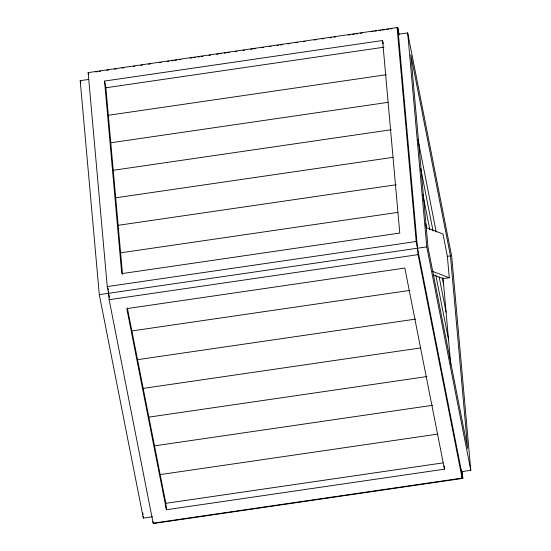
<?xml version="1.0" encoding="UTF-8"?>
<svg xmlns="http://www.w3.org/2000/svg" width="551" height="551" viewBox="0 0 551 551"><rect width="100%" height="100%" fill="white"/><g stroke="black" fill="none" stroke-linecap="round" stroke-linejoin="round"><path stroke-width="0.83" d="M109.394 297.499L107.245 286.582L88.153 72.622L397.092 27.55L398.407 34.252L407.678 32.902L451.703 256.36L470.795 470.327L461.531 471.677M95.709 71.912L97.41 71.664M99.111 71.416L100.812 71.169M106.77 70.294L108.471 70.046M114.429 69.178L116.13 68.93M122.088 68.062L123.789 67.814M133.156 66.451L134.857 66.203M140.815 65.328L142.516 65.08M148.474 64.212L150.175 63.964M159.535 62.6L161.236 62.353M167.194 61.485L168.895 61.23M171.451 60.858L173.152 60.61M174.853 60.362L176.561 60.114M179.109 59.742L180.811 59.494M190.178 58.131L191.879 57.883M193.58 57.635L195.281 57.387M197.837 57.015L199.538 56.767M201.239 56.512L202.94 56.264M208.898 55.396L210.599 55.148M216.557 54.28L218.258 54.032M219.959 53.784L221.667 53.537M224.216 53.165L225.917 52.917M227.625 52.669L229.326 52.421M235.284 51.546L236.985 51.298M242.943 50.43L244.644 50.182M250.602 49.314L252.303 49.067M254.004 48.819L255.705 48.571M261.663 47.703L263.364 47.455M269.322 46.58L271.03 46.332M276.988 45.464L278.689 45.216M280.39 44.968L282.091 44.721M288.049 43.853L289.75 43.605M295.708 42.737L297.409 42.482M303.367 41.614L305.068 41.366M314.428 40.003L316.136 39.755M322.094 38.887L323.795 38.639M329.753 37.764L331.454 37.516M334.009 37.144L335.711 36.896M348.473 35.037L350.174 34.789M352.73 34.417L354.431 34.169M356.132 33.921L357.833 33.673M360.388 33.301L362.09 33.046M371.457 31.682L373.158 31.435M374.859 31.187L376.56 30.939M379.116 30.567L380.817 30.319M382.518 30.071L384.219 29.823M386.774 29.451L388.476 29.203M390.177 28.955L391.878 28.707M152.593 516.748L143.322 518.098L99.297 294.64L80.205 80.673L88.628 79.447M104.552 81.066L382.594 40.498L399.785 233.066L121.737 273.633L104.552 81.066L105.875 87.767L122.536 274.501M105.875 87.767L383.916 47.207M108.327 115.276L386.375 74.716M110.785 142.785L387.98 102.348M113.237 170.293L391.286 129.733M115.696 197.802L392.891 157.366M118.148 225.318L396.19 184.75M120.6 252.826L397.801 212.39M107.245 286.582L416.184 241.51L397.092 27.55M99.297 294.64L426.77 246.862L407.678 32.902M461.38 469.969L462.103 478.096L153.164 523.168L109.139 299.703L418.078 254.638L397.836 27.832L399.165 34.582M447.088 256.38L450.456 255.884L410.832 54.776L428.017 247.337L467.641 448.452L450.456 255.884M426.212 227.611L442.963 233.989L447.364 256.339L449.279 277.732L443.094 278.634L433.527 274.99M131.875 330.937L409.916 290.377M137.536 359.665L415.578 319.105M143.198 388.4L420.392 347.957M148.853 417.128L426.901 376.567M154.514 445.855L432.563 405.295M160.176 474.59L437.37 434.154M444.168 465.967L444.457 469.177L166.409 509.737L165.837 503.318L443.032 462.881M153.908 523.45L462.847 478.378L462.241 471.532M432.521 271.354L449.279 277.732M417.975 139.431L436.213 231.992M420.764 168.627L433.031 230.897M442.315 278.014L443.645 284.75M422.886 194.448L429.849 229.795M439.133 276.919L446.096 312.259M425.675 223.644L426.502 227.852M435.786 274.977L448.555 339.767M426.77 246.862L470.795 470.327M382.759 41.339L383.255 43.853M416.184 241.51L462.847 478.378M418.078 254.638L462.103 478.096M444.457 469.177L404.833 268.061L126.785 308.622L166.409 509.737M88.153 72.622L88.477 74.295M127.35 307.954L165.837 503.318M80.205 80.673L80.701 83.201M443.018 277.78L450.787 364.776M153.02 521.563L153.164 523.168M142.867 512.96L143.019 514.675M143.17 516.383L143.322 518.098M108.106 288.152L108.258 289.86M108.416 291.575L109.139 299.703"/></g></svg>
